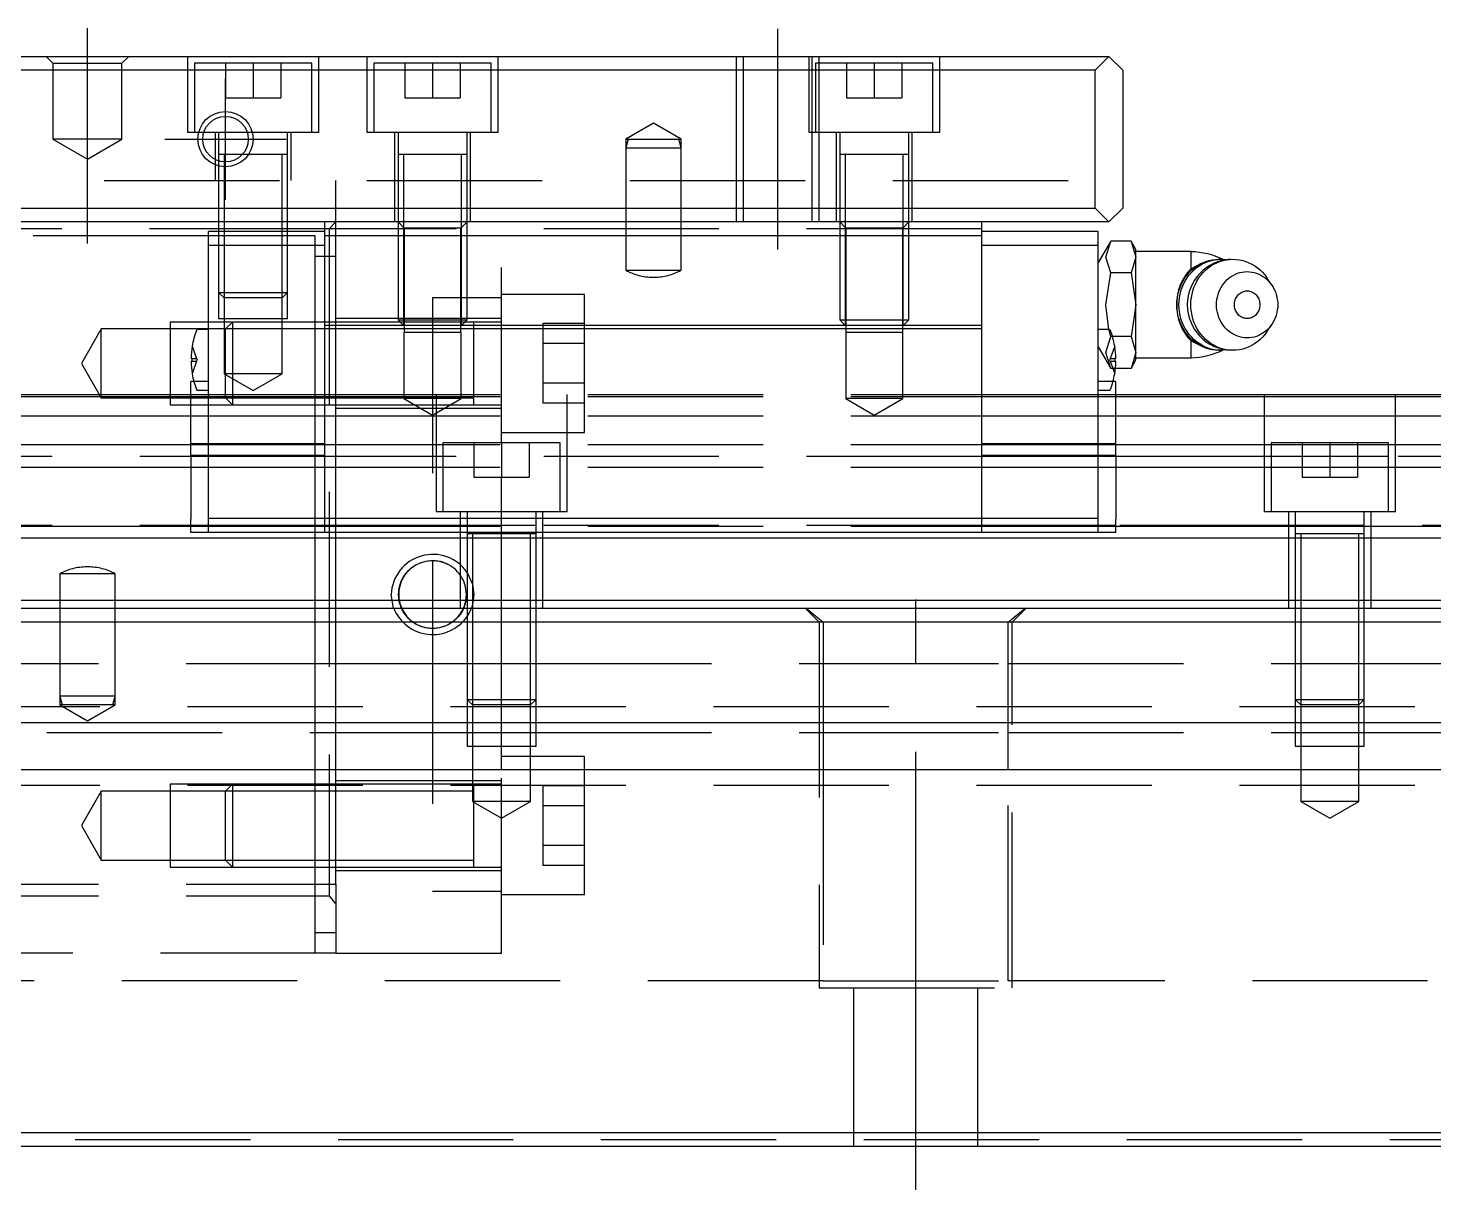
# Model space of a CAD drawing. Extents: x -7 to 750, y -389 to 120.
# Drawn here: x 225.7 to 327.5, y -355.4 to -271.2 of the extents above; entities that cross this region are included whole.
import ezdxf

# ---------------------------------------------------------------- set-up
doc = ezdxf.new("R2010")
doc.units = 0
doc.linetypes.add('CENTER', pattern=[50.8, 31.75, -6.35, 6.35, -6.35])
doc.linetypes.add('DASHED', pattern=[19.05, 12.7, -6.35])
doc.layers.get('0').update_dxf_attribs({"linetype": 'CONTINUOUS'})
doc.layers.add('CENTER', color=1, linetype='CENTER')

msp = doc.modelspace()

# ---------------------------------------------------------------- linework, layer by layer
at = {"color": 7, "linetype": 'CONTINUOUS'}
for p, q in [((156, -273.21), (304, -273.21)), ((304, -273.21), (303, -274.21)), ((305, -274.21), (304, -273.21)), ((303, -274.21), (157, -274.21)), ((303, -284.21), (303, -274.21)), ((305, -274.21), (305, -284.21)), ((257.5, -280.31), (252.5, -280.31)), ((257.5, -280.31), (252.5, -280.31)), ((257.5, -280.31), (252.5, -280.31)), ((157, -284.21), (303, -284.21)), ((303, -284.21), (304, -285.21)), ((304, -285.21), (305, -284.21)), ((304, -285.21), (156, -285.21)), ((247.2, -285.91), (238.77, -285.91)), ((238.77, -286.91), (238.77, -285.91)), ((247.2, -286.21), (247.2, -285.21)), ((294.8, -286.21), (294.8, -285.21)), ((303.23, -285.91), (294.8, -285.91)), ((303.23, -286.91), (303.23, -285.91)), ((238.77, -306.71), (238.77, -286.91)), ((247.2, -286.91), (238.77, -286.91)), ((247.2, -292.71), (247.2, -286.21)), ((294.8, -286.21), (247.2, -286.21)), ((294.8, -292.71), (294.8, -286.21)), ((303.23, -286.91), (294.8, -286.91)), ((303.23, -306.71), (303.23, -286.91)), ((304.13, -286.59), (303.78, -287.21)), ((303.78, -287.75), (304.13, -286.59)), ((305.6, -286.59), (304.13, -286.59)), ((305.6, -286.59), (305.6, -286.59)), ((305.96, -287.21), (305.6, -286.59)), ((305.6, -286.59), (305.96, -287.75)), ((303.78, -287.21), (303.23, -288.15)), ((304.13, -288.9), (303.78, -287.75)), ((305.96, -287.75), (305.6, -288.9)), ((305.96, -287.75), (305.96, -287.21)), ((309.96, -287.36), (305.96, -287.36)), ((305.96, -291.21), (305.96, -287.75)), ((309.96, -288.6), (309.96, -287.36)), ((310.72, -288.2), (309.96, -288.6)), ((310.58, -288.27), (310.8, -288.16)), ((310.74, -288.27), (310.96, -288.16)), ((310.8, -288.16), (311.03, -288.07)), ((310.96, -288.16), (311.18, -288.07)), ((311.03, -288.07), (311.26, -288)), ((311.18, -288.07), (311.41, -288)), ((311.26, -288), (311.49, -287.95)), ((311.41, -288), (311.64, -287.95)), ((311.49, -287.95), (311.73, -287.92)), ((311.6, -288.27), (311.81, -288.16)), ((311.64, -287.95), (311.88, -287.92)), ((311.73, -287.92), (311.97, -287.91)), ((311.81, -288.16), (312.04, -288.07)), ((311.88, -287.92), (312.12, -287.91)), ((312.12, -287.91), (311.97, -287.91)), ((312.04, -288.07), (312.27, -288)), ((312.12, -287.91), (312.53, -287.94)), ((312.27, -288), (312.5, -287.95)), ((312.5, -287.95), (312.74, -287.92)), ((312.74, -287.92), (312.98, -287.91)), ((312.98, -287.91), (313.22, -287.92)), ((313.22, -287.92), (313.45, -287.95)), ((313.45, -287.95), (313.69, -288)), ((313.69, -288), (313.92, -288.07)), ((313.92, -288.07), (314.14, -288.16)), ((314.14, -288.16), (314.36, -288.26)), ((303.78, -291.21), (304.13, -288.9)), ((305.6, -288.9), (304.13, -288.9)), ((305.6, -288.9), (305.96, -291.21)), ((309.5, -289.27), (309.65, -289.07)), ((309.65, -289.07), (309.81, -288.88)), ((309.66, -289.27), (309.8, -289.07)), ((309.8, -289.07), (309.97, -288.88)), ((309.81, -288.88), (309.99, -288.7)), ((309.97, -288.88), (310.14, -288.7)), ((309.99, -288.7), (310.18, -288.54)), ((310.14, -288.7), (310.33, -288.54)), ((310.18, -288.54), (310.38, -288.4)), ((310.33, -288.54), (310.53, -288.4)), ((310.38, -288.4), (310.58, -288.27)), ((310.51, -289.27), (310.66, -289.07)), ((310.53, -288.4), (310.74, -288.27)), ((310.66, -289.07), (310.83, -288.88)), ((310.83, -288.88), (311, -288.7)), ((311, -288.7), (311.19, -288.54)), ((311.19, -288.54), (311.39, -288.4)), ((311.39, -288.4), (311.6, -288.27)), ((312.71, -289.27), (312.85, -289.17)), ((312.85, -289.17), (313, -289.08)), ((313, -289.08), (313.16, -289)), ((313.16, -289), (313.32, -288.93)), ((313.32, -288.93), (313.49, -288.88)), ((313.49, -288.88), (313.66, -288.84)), ((313.66, -288.84), (313.83, -288.82)), ((313.83, -288.82), (314, -288.81)), ((314, -288.81), (314.18, -288.82)), ((314.18, -288.82), (314.35, -288.84)), ((314.35, -288.84), (314.52, -288.87)), ((314.36, -288.26), (314.56, -288.39)), ((314.52, -288.87), (314.69, -288.92)), ((314.56, -288.39), (314.76, -288.53)), ((314.69, -288.92), (314.85, -288.99)), ((314.76, -288.53), (314.95, -288.69)), ((314.85, -288.99), (315.01, -289.07)), ((314.95, -288.69), (315.12, -288.86)), ((315.01, -289.07), (315.16, -289.16)), ((315.12, -288.86), (315.29, -289.05)), ((315.16, -289.16), (315.31, -289.26)), ((315.29, -289.05), (315.44, -289.25)), ((309, -290.44), (309.07, -290.19)), ((309.07, -290.19), (309.15, -289.95)), ((309.15, -289.95), (309.25, -289.71)), ((309.16, -290.44), (309.22, -290.19)), ((309.22, -290.19), (309.31, -289.95)), ((309.25, -289.71), (309.37, -289.49)), ((309.31, -289.95), (309.41, -289.71)), ((309.37, -289.49), (309.5, -289.27)), ((309.41, -289.71), (309.52, -289.49)), ((309.52, -289.49), (309.66, -289.27)), ((310.02, -290.44), (310.08, -290.19)), ((310.08, -290.19), (310.16, -289.95)), ((310.16, -289.95), (310.26, -289.71)), ((310.26, -289.71), (310.38, -289.49)), ((310.38, -289.49), (310.51, -289.27)), ((311.97, -290.29), (312.04, -290.12)), ((312.04, -290.12), (312.12, -289.96)), ((312.12, -289.96), (312.22, -289.8)), ((312.22, -289.8), (312.33, -289.66)), ((312.33, -289.66), (312.44, -289.52)), ((312.44, -289.52), (312.57, -289.39)), ((312.57, -289.39), (312.71, -289.27)), ((313.7, -290.27), (313.78, -290.24)), ((313.78, -290.24), (313.85, -290.23)), ((313.85, -290.23), (313.93, -290.21)), ((313.93, -290.21), (314.01, -290.21)), ((314.01, -290.21), (314.1, -290.21)), ((314.1, -290.21), (314.18, -290.23)), ((314.18, -290.23), (314.25, -290.24)), ((314.25, -290.24), (314.33, -290.27)), ((315.31, -289.26), (315.44, -289.37)), ((315.8, -289.79), (315.44, -289.25)), ((315.44, -289.37), (315.57, -289.5)), ((315.57, -289.5), (315.69, -289.64)), ((315.69, -289.64), (315.8, -289.79)), ((315.8, -289.79), (315.9, -289.94)), ((315.9, -289.94), (315.98, -290.11)), ((315.98, -290.11), (316.06, -290.28)), ((304, -293.01), (303.78, -291.21)), ((305.96, -291.21), (305.6, -293.52)), ((305.96, -294.67), (305.96, -291.21)), ((308.92, -291.21), (308.93, -290.95)), ((308.93, -291.47), (308.92, -291.21)), ((308.93, -290.95), (308.96, -290.69)), ((308.96, -290.69), (309, -290.44)), ((309.07, -291.21), (309.08, -290.95)), ((309.08, -291.47), (309.07, -291.21)), ((309.08, -290.95), (309.11, -290.69)), ((309.11, -290.69), (309.16, -290.44)), ((309.93, -291.21), (309.94, -290.95)), ((309.94, -291.47), (309.93, -291.21)), ((309.94, -290.95), (309.97, -290.69)), ((309.97, -290.69), (310.02, -290.44)), ((311.8, -291.02), (311.82, -290.84)), ((311.8, -291.21), (311.8, -291.02)), ((311.8, -291.4), (311.8, -291.21)), ((311.82, -290.84), (311.86, -290.65)), ((311.86, -290.65), (311.91, -290.47)), ((311.91, -290.47), (311.97, -290.29)), ((313.09, -291.12), (313.1, -291.04)), ((313.09, -291.21), (313.09, -291.12)), ((313.09, -291.3), (313.09, -291.21)), ((313.1, -291.04), (313.12, -290.95)), ((313.12, -290.95), (313.15, -290.87)), ((313.15, -290.87), (313.18, -290.79)), ((313.18, -290.79), (313.21, -290.71)), ((313.21, -290.71), (313.26, -290.64)), ((313.26, -290.64), (313.31, -290.57)), ((313.31, -290.57), (313.36, -290.5)), ((313.36, -290.5), (313.42, -290.44)), ((313.42, -290.44), (313.48, -290.39)), ((313.48, -290.39), (313.55, -290.34)), ((313.55, -290.34), (313.62, -290.3)), ((313.62, -290.3), (313.7, -290.27)), ((314.33, -290.27), (314.41, -290.3)), ((314.41, -290.3), (314.48, -290.34)), ((314.48, -290.34), (314.54, -290.39)), ((314.54, -290.39), (314.61, -290.44)), ((314.61, -290.44), (314.67, -290.5)), ((314.67, -290.5), (314.72, -290.57)), ((314.72, -290.57), (314.77, -290.64)), ((314.77, -290.64), (314.81, -290.71)), ((314.81, -290.71), (314.85, -290.79)), ((314.85, -290.79), (314.88, -290.87)), ((314.88, -290.87), (314.91, -290.95)), ((314.91, -290.95), (314.92, -291.04)), ((314.92, -291.04), (314.94, -291.12)), ((314.94, -291.12), (314.94, -291.21)), ((314.94, -291.21), (314.94, -291.3)), ((316.06, -290.28), (316.12, -290.46)), ((316.12, -290.46), (316.17, -290.64)), ((316.17, -290.64), (316.2, -290.83)), ((316.2, -290.83), (316.23, -291.02)), ((316.23, -291.02), (316.23, -291.21)), ((316.23, -291.21), (316.23, -291.4)), ((308.96, -291.73), (308.93, -291.47)), ((309, -291.98), (308.96, -291.73)), ((309.07, -292.23), (309, -291.98)), ((309.15, -292.47), (309.07, -292.23)), ((309.11, -291.73), (309.08, -291.47)), ((309.16, -291.98), (309.11, -291.73)), ((309.22, -292.23), (309.16, -291.98)), ((309.31, -292.47), (309.22, -292.23)), ((309.97, -291.73), (309.94, -291.47)), ((310.02, -291.98), (309.97, -291.73)), ((310.08, -292.23), (310.02, -291.98)), ((310.16, -292.47), (310.08, -292.23)), ((311.82, -291.58), (311.8, -291.4)), ((311.86, -291.77), (311.82, -291.58)), ((311.91, -291.95), (311.86, -291.77)), ((311.97, -292.13), (311.91, -291.95)), ((312.04, -292.3), (311.97, -292.13)), ((313.1, -291.38), (313.09, -291.3)), ((313.12, -291.47), (313.1, -291.38)), ((313.15, -291.55), (313.12, -291.47)), ((313.18, -291.63), (313.15, -291.55)), ((313.21, -291.71), (313.18, -291.63)), ((313.26, -291.78), (313.21, -291.71)), ((313.31, -291.85), (313.26, -291.78)), ((313.36, -291.92), (313.31, -291.85)), ((313.42, -291.98), (313.36, -291.92)), ((313.48, -292.03), (313.42, -291.98)), ((313.55, -292.08), (313.48, -292.03)), ((313.62, -292.12), (313.55, -292.08)), ((313.7, -292.15), (313.62, -292.12)), ((313.78, -292.18), (313.7, -292.15)), ((313.85, -292.19), (313.78, -292.18)), ((313.93, -292.21), (313.85, -292.19)), ((314.01, -292.21), (313.93, -292.21)), ((314.1, -292.21), (314.01, -292.21)), ((314.18, -292.19), (314.1, -292.21)), ((314.25, -292.18), (314.18, -292.19)), ((314.33, -292.15), (314.25, -292.18)), ((314.41, -292.12), (314.33, -292.15)), ((314.48, -292.08), (314.41, -292.12)), ((314.54, -292.03), (314.48, -292.08)), ((314.61, -291.98), (314.54, -292.03)), ((314.67, -291.92), (314.61, -291.98)), ((314.72, -291.85), (314.67, -291.92)), ((314.77, -291.78), (314.72, -291.85)), ((314.81, -291.71), (314.77, -291.78)), ((314.85, -291.63), (314.81, -291.71)), ((314.88, -291.55), (314.85, -291.63)), ((314.91, -291.47), (314.88, -291.55)), ((314.92, -291.38), (314.91, -291.47)), ((314.94, -291.3), (314.92, -291.38)), ((316.06, -292.14), (315.98, -292.31)), ((316.12, -291.96), (316.06, -292.14)), ((316.17, -291.78), (316.12, -291.96)), ((316.2, -291.59), (316.17, -291.78)), ((316.23, -291.4), (316.2, -291.59)), ((238.77, -293.01), (237.99, -293.01)), ((247.2, -292.96), (247.2, -292.71)), ((294.8, -292.71), (247.2, -292.71)), ((247.2, -306.71), (247.2, -292.96)), ((294.8, -292.96), (247.2, -292.96)), ((294.8, -292.96), (294.8, -292.71)), ((294.8, -306.71), (294.8, -292.96)), ((304.01, -293.01), (303.23, -293.01)), ((309.25, -292.71), (309.15, -292.47)), ((309.37, -292.93), (309.25, -292.71)), ((309.41, -292.71), (309.31, -292.47)), ((309.5, -293.15), (309.37, -292.93)), ((309.52, -292.93), (309.41, -292.71)), ((309.65, -293.35), (309.5, -293.15)), ((309.66, -293.15), (309.52, -292.93)), ((309.8, -293.35), (309.66, -293.15)), ((310.26, -292.71), (310.16, -292.47)), ((310.38, -292.93), (310.26, -292.71)), ((310.51, -293.15), (310.38, -292.93)), ((310.66, -293.35), (310.51, -293.15)), ((312.12, -292.46), (312.04, -292.3)), ((312.22, -292.62), (312.12, -292.46)), ((312.33, -292.76), (312.22, -292.62)), ((312.44, -292.9), (312.33, -292.76)), ((312.57, -293.03), (312.44, -292.9)), ((312.71, -293.15), (312.57, -293.03)), ((312.85, -293.25), (312.71, -293.15)), ((313, -293.34), (312.85, -293.25)), ((315.16, -293.26), (315.01, -293.35)), ((315.31, -293.16), (315.16, -293.26)), ((315.44, -293.17), (315.29, -293.37)), ((315.44, -293.05), (315.31, -293.16)), ((315.44, -293.17), (315.8, -292.63)), ((315.57, -292.92), (315.44, -293.05)), ((315.69, -292.78), (315.57, -292.92)), ((315.8, -292.63), (315.69, -292.78)), ((315.9, -292.48), (315.8, -292.63)), ((315.98, -292.31), (315.9, -292.48)), ((305.6, -293.52), (304.26, -293.52)), ((305.6, -293.52), (305.96, -294.67)), ((309.81, -293.54), (309.65, -293.35)), ((309.97, -293.54), (309.8, -293.35)), ((309.99, -293.72), (309.81, -293.54)), ((309.96, -293.82), (310.72, -294.22)), ((309.96, -295.06), (309.96, -293.82)), ((310.14, -293.72), (309.97, -293.54)), ((310.18, -293.88), (309.99, -293.72)), ((310.33, -293.88), (310.14, -293.72)), ((310.38, -294.02), (310.18, -293.88)), ((310.53, -294.02), (310.33, -293.88)), ((310.58, -294.15), (310.38, -294.02)), ((310.74, -294.15), (310.53, -294.02)), ((310.8, -294.26), (310.58, -294.15)), ((310.83, -293.54), (310.66, -293.35)), ((310.96, -294.26), (310.74, -294.15)), ((311.03, -294.35), (310.8, -294.26)), ((311, -293.72), (310.83, -293.54)), ((311.18, -294.35), (310.96, -294.26)), ((311.19, -293.88), (311, -293.72)), ((311.39, -294.02), (311.19, -293.88)), ((311.6, -294.15), (311.39, -294.02)), ((311.81, -294.26), (311.6, -294.15)), ((312.04, -294.35), (311.81, -294.26)), ((313.16, -293.42), (313, -293.34)), ((313.32, -293.49), (313.16, -293.42)), ((313.49, -293.54), (313.32, -293.49)), ((313.66, -293.58), (313.49, -293.54)), ((313.83, -293.6), (313.66, -293.58)), ((314, -293.61), (313.83, -293.6)), ((314.14, -294.26), (313.92, -294.35)), ((314.18, -293.6), (314, -293.61)), ((314.36, -294.16), (314.14, -294.26)), ((314.35, -293.58), (314.18, -293.6)), ((314.52, -293.55), (314.35, -293.58)), ((314.56, -294.03), (314.36, -294.16)), ((314.69, -293.5), (314.52, -293.55)), ((314.76, -293.89), (314.56, -294.03)), ((314.85, -293.43), (314.69, -293.5)), ((314.95, -293.73), (314.76, -293.89)), ((315.01, -293.35), (314.85, -293.43)), ((315.12, -293.56), (314.95, -293.73)), ((315.29, -293.37), (315.12, -293.56)), ((237.58, -295.11), (237.5, -295.11)), ((237.5, -295.31), (237.58, -295.31)), ((237.58, -295.31), (237.58, -295.11)), ((304.42, -295.11), (304.42, -295.31)), ((304.5, -295.11), (304.42, -295.11)), ((304.42, -295.31), (304.5, -295.31)), ((305.96, -294.67), (305.6, -295.83)), ((305.6, -295.83), (305.96, -295.21)), ((305.96, -295.21), (305.96, -294.67)), ((305.96, -295.06), (309.96, -295.06)), ((311.26, -294.42), (311.03, -294.35)), ((311.41, -294.42), (311.18, -294.35)), ((311.49, -294.47), (311.26, -294.42)), ((311.64, -294.47), (311.41, -294.42)), ((311.73, -294.5), (311.49, -294.47)), ((311.88, -294.5), (311.64, -294.47)), ((311.97, -294.51), (311.73, -294.5)), ((312.12, -294.51), (311.88, -294.5)), ((311.97, -294.51), (312.12, -294.51)), ((312.27, -294.42), (312.04, -294.35)), ((312.53, -294.48), (312.12, -294.51)), ((312.5, -294.47), (312.27, -294.42)), ((312.74, -294.5), (312.5, -294.47)), ((312.98, -294.51), (312.74, -294.5)), ((313.22, -294.5), (312.98, -294.51)), ((313.45, -294.47), (313.22, -294.5)), ((313.69, -294.42), (313.45, -294.47)), ((313.92, -294.35), (313.69, -294.42)), ((305.6, -295.83), (304.47, -295.83)), ((305.6, -295.83), (305.6, -295.83)), ((237.71, -296.78), (237.5, -296.78)), ((237.5, -299.38), (237.5, -296.78)), ((304.5, -296.78), (304.29, -296.78)), ((304.5, -299.38), (304.5, -296.78)), ((222.5, -297.71), (237.5, -297.71)), ((222.5, -297.87), (237.5, -297.87)), ((237.99, -297.41), (238.77, -297.41)), ((303.23, -297.41), (304.01, -297.41)), ((304.5, -297.71), (460, -297.71)), ((304.5, -297.87), (460, -297.87)), ((222.5, -299.27), (237.5, -299.27)), ((237.5, -301.29), (237.5, -299.38)), ((304.5, -299.27), (460, -299.27)), ((304.5, -301.29), (304.5, -299.38)), ((222.5, -301.35), (237.5, -301.35)), ((238.77, -301.29), (237.5, -301.29)), ((237.5, -302.14), (237.5, -301.29)), ((304.5, -301.29), (303.23, -301.29)), ((304.5, -302.14), (304.5, -301.29)), ((304.5, -301.35), (460, -301.35)), ((237.5, -302.14), (237.5, -306.75)), ((238.77, -302.14), (237.5, -302.14)), ((304.5, -302.14), (303.23, -302.14)), ((304.5, -302.14), (304.5, -306.75)), ((222.5, -302.97), (237.5, -302.97)), ((304.5, -302.97), (460, -302.97)), ((222.5, -307.26), (237.5, -307.26)), ((237.5, -307.71), (237.5, -306.75)), ((247.2, -306.71), (238.77, -306.71)), ((238.77, -307.71), (238.77, -306.71)), ((247.2, -307.71), (247.2, -306.71)), ((294.8, -306.71), (247.2, -306.71)), ((303.23, -306.71), (294.8, -306.71)), ((294.8, -307.71), (294.8, -306.71)), ((303.23, -307.71), (303.23, -306.71)), ((304.5, -307.71), (304.5, -306.75)), ((304.5, -307.26), (460, -307.26)), ((0, -308.11), (460, -308.11)), ((238.77, -307.71), (237.5, -307.71)), ((247.2, -307.71), (238.77, -307.71)), ((294.8, -307.71), (247.2, -307.71)), ((262.5, -307.81), (257.5, -307.81)), ((303.23, -307.71), (294.8, -307.71)), ((304.5, -307.71), (303.23, -307.71)), ((0, -312.61), (460, -312.61)), ((1, -313.21), (459, -313.21)), ((458, -314.21), (2, -314.21)), ((458, -321.51), (2, -321.51)), ((458, -324.91), (2, -324.91)), ((2, -351.21), (458, -351.21)), ((459, -352.21), (1, -352.21))]:
    msp.add_line(p, q, dxfattribs=at)
at = {"color": 3, "linetype": 'DASHED'}
for p, q in [((227, -273.21), (227.5, -273.71)), ((227.5, -273.71), (227.5, -279.21)), ((227.5, -273.71), (232.5, -273.71)), ((232.5, -273.71), (233, -273.21)), ((232.5, -279.21), (232.5, -273.71)), ((237.25, -273.21), (237.25, -278.71)), ((237.75, -273.71), (237.75, -278.71)), ((246.25, -273.71), (237.75, -273.71)), ((240, -273.71), (240, -276.21)), ((242, -273.71), (242, -276.21)), ((244, -273.71), (244, -276.21)), ((246.25, -278.71), (246.25, -273.71)), ((246.75, -278.71), (246.75, -273.21)), ((250.25, -273.21), (250.25, -278.71)), ((250.75, -273.71), (250.75, -278.71)), ((259.25, -273.71), (250.75, -273.71)), ((253, -273.71), (253, -276.21)), ((255, -273.71), (255, -276.21)), ((257, -273.71), (257, -276.21)), ((259.25, -278.71), (259.25, -273.71)), ((259.75, -278.71), (259.75, -273.21)), ((277, -273.21), (277, -285.21)), ((277.5, -273.21), (277.5, -285.21)), ((282.25, -273.21), (282.25, -278.71)), ((282.5, -285.21), (282.5, -273.21)), ((282.75, -273.71), (282.75, -278.71)), ((291.25, -273.71), (282.75, -273.71)), ((283, -273.71), (283, -273.21)), ((283, -278.71), (283, -273.71)), ((285, -273.71), (285, -276.21)), ((287, -273.71), (287, -276.21)), ((289, -273.71), (289, -276.21)), ((291.25, -278.71), (291.25, -273.71)), ((291.75, -278.71), (291.75, -273.21)), ((240, -276.21), (242, -276.21)), ((242, -276.21), (244, -276.21)), ((253, -276.21), (255, -276.21)), ((255, -276.21), (257, -276.21)), ((285, -276.21), (287, -276.21)), ((287, -276.21), (289, -276.21)), ((237.25, -278.71), (246.75, -278.71)), ((239.25, -278.71), (239.25, -282.21)), ((239.5, -278.71), (239.5, -280.31)), ((244.5, -280.31), (244.5, -278.71)), ((244.75, -282.21), (244.75, -278.71)), ((250.25, -278.71), (259.75, -278.71)), ((252.25, -278.71), (252.25, -285.21)), ((252.5, -278.71), (252.5, -280.31)), ((257.5, -280.31), (257.5, -278.71)), ((257.75, -285.21), (257.75, -278.71)), ((271, -278.06), (269, -279.21)), ((273, -279.21), (271, -278.06)), ((282.25, -278.71), (291.75, -278.71)), ((283, -285.21), (283, -278.71)), ((284.25, -278.71), (284.25, -285.21)), ((284.5, -278.71), (284.5, -280.31)), ((289.5, -280.31), (289.5, -278.71)), ((289.75, -285.21), (289.75, -278.71)), ((227.5, -279.21), (230, -280.65)), ((232.5, -279.21), (227.5, -279.21)), ((230, -280.65), (232.5, -279.21)), ((269, -279.21), (269, -279.84)), ((269.17, -279.21), (269, -279.84)), ((269, -279.21), (273, -279.21)), ((269, -279.84), (269, -285.21)), ((269, -279.84), (273, -279.84)), ((273, -279.84), (272.83, -279.21)), ((273, -279.84), (273, -279.21)), ((273, -285.21), (273, -279.84)), ((239.5, -280.31), (239.5, -280.78)), ((239.5, -280.31), (239.5, -280.31)), ((239.5, -280.31), (239.5, -280.32)), ((241.23, -280.31), (239.5, -280.31)), ((239.5, -280.78), (239.5, -281.15)), ((239.9, -280.31), (239.9, -280.86)), ((239.9, -280.86), (239.9, -281.21)), ((241.67, -280.31), (241.23, -280.31)), ((244.5, -280.31), (241.67, -280.31)), ((244.1, -282.21), (244.1, -280.31)), ((244.5, -280.31), (244.5, -280.31)), ((244.5, -282.21), (244.5, -280.31)), ((244.5, -280.32), (244.5, -280.31)), ((252.5, -280.31), (252.5, -285.21)), ((252.5, -280.31), (252.5, -280.31)), ((252.5, -280.31), (252.5, -280.32)), ((252.9, -280.31), (252.9, -285.21)), ((257.1, -285.21), (257.1, -280.31)), ((257.5, -280.31), (257.5, -280.31)), ((257.5, -285.21), (257.5, -280.31)), ((257.5, -280.32), (257.5, -280.31)), ((284.5, -280.31), (284.5, -280.32)), ((284.5, -280.31), (284.5, -285.21)), ((284.5, -280.31), (284.5, -280.31)), ((289.5, -280.31), (284.5, -280.31)), ((289.5, -280.31), (284.5, -280.31)), ((289.5, -280.31), (284.5, -280.31)), ((284.9, -280.31), (284.9, -285.21)), ((289.1, -285.21), (289.1, -280.31)), ((289.5, -280.32), (289.5, -280.31)), ((289.5, -280.31), (289.5, -280.31)), ((289.5, -285.21), (289.5, -280.31)), ((239.5, -281.15), (239.5, -282.21)), ((239.9, -281.21), (239.9, -282.21)), ((155, -282.21), (305, -282.21)), ((239.5, -282.21), (239.5, -285.21)), ((239.5, -282.21), (239.5, -285.21)), ((239.9, -282.21), (239.9, -285.21)), ((244.1, -285.21), (244.1, -282.21)), ((244.5, -285.21), (244.5, -282.21)), ((244.5, -285.21), (244.5, -282.21)), ((248, -285.21), (248, -282.21)), ((247.2, -285.71), (212.8, -285.71)), ((239.5, -285.21), (239.5, -285.91)), ((239.5, -285.21), (239.5, -285.91)), ((239.5, -285.91), (239.5, -290.31)), ((239.5, -285.91), (239.5, -290.31)), ((239.9, -285.21), (239.9, -285.91)), ((239.9, -285.91), (239.9, -290.71)), ((244.1, -285.91), (244.1, -285.21)), ((244.1, -290.71), (244.1, -285.91)), ((244.5, -285.91), (244.5, -285.21)), ((244.5, -285.91), (244.5, -285.21)), ((244.5, -290.31), (244.5, -285.91)), ((244.5, -290.31), (244.5, -285.91)), ((294.8, -285.71), (247.2, -285.71)), ((248, -285.21), (247.5, -285.71)), ((247.5, -285.71), (247.5, -334.06)), ((248, -297.71), (248, -285.21)), ((252.5, -285.21), (252.94, -285.65)), ((252.5, -285.21), (252.5, -292.31)), ((257.5, -285.21), (252.5, -285.21)), ((252.9, -285.21), (252.9, -292.71)), ((252.94, -285.65), (252.94, -293.21)), ((257.06, -285.65), (252.94, -285.65)), ((257.06, -285.65), (257.5, -285.21)), ((257.06, -293.21), (257.06, -285.65)), ((257.1, -292.71), (257.1, -285.21)), ((257.5, -292.31), (257.5, -285.21)), ((269, -285.21), (269, -288.71)), ((273, -288.71), (273, -285.21)), ((284.5, -285.21), (284.94, -285.65)), ((284.5, -285.21), (284.5, -292.31)), ((289.5, -285.21), (284.5, -285.21)), ((284.9, -285.21), (284.9, -292.71)), ((284.94, -285.65), (284.94, -293.21)), ((289.06, -285.65), (284.94, -285.65)), ((289.06, -285.65), (289.5, -285.21)), ((289.06, -293.21), (289.06, -285.65)), ((289.1, -292.71), (289.1, -285.21)), ((289.5, -292.31), (289.5, -285.21)), ((238.77, -286.21), (221.23, -286.21)), ((239.5, -286.21), (238.77, -286.21)), ((239.9, -286.21), (239.5, -286.21)), ((244.1, -286.21), (239.9, -286.21)), ((244.5, -286.21), (244.1, -286.21)), ((246.5, -286.21), (244.5, -286.21)), ((246.5, -292.46), (246.5, -286.21)), ((260, -301.21), (260, -286.21)), ((247.2, -287.71), (246.5, -287.71)), ((248, -287.71), (247.2, -287.71)), ((269, -288.71), (273, -288.71)), ((270.94, -289.21), (271.06, -289.21)), ((239.5, -290.31), (239.9, -290.71)), ((239.5, -290.31), (239.5, -292.21)), ((239.5, -290.31), (244.5, -290.31)), ((239.9, -290.71), (239.9, -292.21)), ((244.1, -290.71), (239.9, -290.71)), ((244.1, -290.71), (244.5, -290.31)), ((244.1, -292.21), (244.1, -290.71)), ((244.5, -292.21), (244.5, -290.31)), ((260, -290.71), (255, -290.71)), ((255, -290.71), (255, -309.75)), ((266, -290.46), (260, -290.46)), ((266, -300.46), (266, -290.46)), ((239.5, -292.21), (244.5, -292.21)), ((239.9, -292.21), (239.9, -296.21)), ((244.1, -296.21), (244.1, -292.21)), ((260, -292.21), (248, -292.21)), ((231, -292.96), (229.56, -295.46)), ((236, -292.96), (231, -292.96)), ((231, -297.96), (231, -292.96)), ((240.5, -292.46), (236, -292.46)), ((236, -292.46), (236, -298.46)), ((240, -292.96), (236, -292.96)), ((240.5, -292.46), (240, -292.96)), ((247.2, -292.96), (240, -292.96)), ((240, -297.96), (240, -292.96)), ((247.2, -292.46), (240.5, -292.46)), ((247.2, -292.46), (240.5, -292.46)), ((240.5, -292.46), (240.5, -298.46)), ((246.5, -292.96), (246.5, -292.46)), ((246.5, -297.71), (246.5, -292.96)), ((248, -292.46), (247.2, -292.46)), ((248, -292.46), (247.2, -292.46)), ((252.65, -292.46), (248, -292.46)), ((252.5, -292.31), (252.9, -292.71)), ((252.5, -292.31), (257.5, -292.31)), ((252.9, -292.46), (252.65, -292.46)), ((257.1, -292.46), (252.9, -292.46)), ((252.93, -293.21), (252.93, -298.01)), ((257.07, -293.21), (252.93, -293.21)), ((257.07, -298.01), (257.07, -293.21)), ((257.1, -292.71), (257.5, -292.31)), ((257.35, -292.46), (257.1, -292.46)), ((258, -292.46), (257.35, -292.46)), ((258, -292.46), (258, -292.46)), ((260, -292.46), (258, -292.46)), ((258.01, -292.46), (258, -292.46)), ((258, -295.3), (258, -292.46)), ((266, -292.57), (263, -292.57)), ((263, -292.57), (263, -294.02)), ((284.5, -292.31), (284.9, -292.71)), ((284.5, -292.31), (289.5, -292.31)), ((284.93, -293.21), (284.93, -298.01)), ((289.07, -293.21), (284.93, -293.21)), ((289.07, -298.01), (289.07, -293.21)), ((289.1, -292.71), (289.5, -292.31)), ((304.13, -293.52), (304, -293.01)), ((237.58, -294.21), (237.9, -295.11)), ((263, -294.02), (263, -296.9)), ((266, -294.02), (263, -294.02)), ((303.23, -294.27), (303.78, -295.21)), ((303.78, -294.67), (304.13, -293.52)), ((304.42, -294.21), (304.1, -295.11)), ((304.26, -293.52), (304.13, -293.52)), ((237.58, -295.11), (237.9, -295.11)), ((237.9, -295.31), (237.58, -296.21)), ((237.58, -295.31), (237.9, -295.31)), ((237.9, -295.11), (237.94, -295.21)), ((237.9, -295.31), (237.94, -295.21)), ((258, -298.46), (258, -295.3)), ((304.13, -295.83), (303.78, -294.67)), ((303.78, -295.21), (304.13, -295.83)), ((304.1, -295.11), (304.06, -295.21)), ((304.1, -295.31), (304.06, -295.21)), ((304.1, -295.11), (304.42, -295.11)), ((304.1, -295.31), (304.42, -296.21)), ((304.1, -295.31), (304.42, -295.31)), ((229.56, -295.46), (231, -297.96)), ((239.9, -296.21), (242, -297.42)), ((244.1, -296.21), (239.9, -296.21)), ((242, -297.42), (244.1, -296.21)), ((304.47, -295.83), (304.13, -295.83)), ((238.77, -296.78), (237.71, -296.78)), ((263, -296.9), (263, -298.35)), ((266, -296.9), (263, -296.9)), ((304.29, -296.78), (303.23, -296.78)), ((231, -297.96), (236, -297.96)), ((236, -297.96), (240, -297.96)), ((237.5, -297.71), (238.77, -297.71)), ((237.5, -297.87), (238.77, -297.87)), ((238.77, -297.71), (247.2, -297.71)), ((238.77, -297.87), (247.2, -297.87)), ((240, -297.96), (240.5, -298.46)), ((240, -297.96), (247.2, -297.96)), ((246.5, -297.96), (246.5, -297.71)), ((246.5, -298.46), (246.5, -297.96)), ((247.2, -297.71), (294.8, -297.71)), ((247.2, -297.87), (294.8, -297.87)), ((247.2, -297.96), (248, -297.96)), ((248, -307.71), (248, -297.71)), ((248, -297.96), (258, -297.96)), ((252.93, -298.01), (255, -299.2)), ((257.07, -298.01), (252.93, -298.01)), ((255, -299.2), (257.07, -298.01)), ((255.25, -297.71), (255.25, -306.21)), ((266, -298.35), (263, -298.35)), ((264.75, -306.21), (264.75, -297.71)), ((284.93, -298.01), (287, -299.2)), ((289.07, -298.01), (284.93, -298.01)), ((287, -299.2), (289.07, -298.01)), ((294.8, -297.71), (303.23, -297.71)), ((294.8, -297.87), (303.23, -297.87)), ((303.23, -297.71), (304.5, -297.71)), ((303.23, -297.87), (304.5, -297.87)), ((315.25, -297.71), (315.25, -306.21)), ((324.75, -306.21), (324.75, -297.71)), ((236, -298.46), (240.5, -298.46)), ((237.5, -299.27), (238.77, -299.27)), ((238.77, -299.27), (247.2, -299.27)), ((240.5, -298.46), (247.2, -298.46)), ((240.5, -298.46), (247.2, -298.46)), ((246.5, -307.71), (246.5, -298.46)), ((247.2, -298.46), (248, -298.46)), ((247.2, -298.46), (248, -298.46)), ((247.2, -299.27), (294.8, -299.27)), ((248, -298.46), (258.01, -298.46)), ((248, -298.71), (260, -298.71)), ((258, -298.46), (260, -298.46)), ((294.8, -299.27), (303.23, -299.27)), ((303.23, -299.27), (304.5, -299.27)), ((237.5, -301.35), (238.77, -301.35)), ((247.2, -301.29), (238.77, -301.29)), ((238.77, -301.35), (247.2, -301.35)), ((247.2, -301.35), (294.8, -301.35)), ((255.75, -301.21), (255.75, -306.21)), ((264.25, -301.21), (255.75, -301.21)), ((258, -301.21), (258, -303.71)), ((260, -300.46), (266, -300.46)), ((260, -301.21), (260, -303.71)), ((262, -301.21), (262, -303.71)), ((264.25, -306.21), (264.25, -301.21)), ((303.23, -301.29), (294.8, -301.29)), ((294.8, -301.35), (303.23, -301.35)), ((303.23, -301.35), (304.5, -301.35)), ((315.75, -301.21), (315.75, -306.21)), ((324.25, -301.21), (315.75, -301.21)), ((318, -301.21), (318, -303.71)), ((320, -301.21), (320, -303.71)), ((322, -301.21), (322, -303.71)), ((324.25, -306.21), (324.25, -301.21)), ((246.5, -302.21), (208, -302.21)), ((247.2, -302.14), (238.77, -302.14)), ((247.2, -302.21), (246.5, -302.21)), ((248, -302.21), (247.2, -302.21)), ((255, -302.21), (248, -302.21)), ((294.8, -302.21), (255, -302.21)), ((303.23, -302.14), (294.8, -302.14)), ((303.23, -302.21), (294.8, -302.21)), ((304.5, -302.21), (303.23, -302.21)), ((315.75, -302.21), (304.5, -302.21)), ((324.25, -302.21), (315.75, -302.21)), ((375.75, -302.21), (324.25, -302.21)), ((237.5, -302.97), (238.77, -302.97)), ((238.77, -302.97), (247.2, -302.97)), ((247.2, -302.97), (294.8, -302.97)), ((294.8, -302.97), (303.23, -302.97)), ((303.23, -302.97), (304.5, -302.97)), ((258, -303.71), (260, -303.71)), ((260, -306.21), (260, -303.71)), ((260, -303.71), (262, -303.71)), ((318, -303.71), (320, -303.71)), ((320, -303.71), (322, -303.71)), ((264.75, -306.21), (255.25, -306.21)), ((257, -306.21), (257, -313.21)), ((257.5, -306.21), (257.5, -307.71)), ((260, -307.71), (260, -306.21)), ((262.5, -307.71), (262.5, -306.21)), ((263, -313.21), (263, -306.21)), ((324.75, -306.21), (315.25, -306.21)), ((317, -306.21), (317, -313.21)), ((317.5, -306.21), (317.5, -307.81)), ((322.5, -307.81), (322.5, -306.21)), ((323, -313.21), (323, -306.21)), ((246.5, -307.21), (180, -307.21)), ((237.5, -307.26), (238.77, -307.26)), ((238.77, -307.26), (247.2, -307.26)), ((247.2, -307.21), (246.5, -307.21)), ((248, -307.21), (247.2, -307.21)), ((247.2, -307.26), (294.8, -307.26)), ((257.5, -307.21), (248, -307.21)), ((260, -307.21), (257.5, -307.21)), ((262.5, -307.21), (260, -307.21)), ((294.8, -307.21), (262.5, -307.21)), ((303.23, -307.21), (294.8, -307.21)), ((294.8, -307.26), (303.23, -307.26)), ((304.5, -307.21), (303.23, -307.21)), ((303.23, -307.26), (304.5, -307.26)), ((317.5, -307.21), (304.5, -307.21)), ((322.5, -307.21), (317.5, -307.21)), ((377.5, -307.21), (322.5, -307.21)), ((246.5, -313.21), (246.5, -307.71)), ((248, -313.21), (248, -307.71)), ((257.5, -307.71), (257.5, -307.81)), ((257.5, -307.8), (257.5, -307.81)), ((257.5, -307.81), (257.5, -307.81)), ((257.5, -307.81), (257.5, -313.21)), ((257.9, -307.81), (257.9, -313.21)), ((260, -307.81), (260, -307.71)), ((260, -313.21), (260, -307.81)), ((262.1, -313.21), (262.1, -307.81)), ((262.5, -307.81), (262.5, -307.71)), ((262.5, -307.81), (262.5, -307.8)), ((262.5, -307.81), (262.5, -307.81)), ((262.5, -313.21), (262.5, -307.81)), ((317.5, -307.8), (317.5, -307.81)), ((317.5, -307.81), (317.5, -307.81)), ((317.5, -307.81), (317.5, -313.21)), ((322.5, -307.81), (317.5, -307.81)), ((317.9, -307.81), (317.9, -313.21)), ((322.1, -313.21), (322.1, -307.81)), ((322.5, -307.81), (322.5, -307.8)), ((322.5, -307.81), (322.5, -307.81)), ((322.5, -313.21), (322.5, -307.81)), ((230.06, -310.21), (229.94, -310.21)), ((255, -309.76), (255, -313.21)), ((257.5, -310.61), (257.9, -311.47)), ((228, -310.71), (228, -313.21)), ((232, -310.71), (228, -310.71)), ((232, -313.21), (232, -310.71)), ((257.9, -311.47), (258, -312.21)), ((252.18, -313.21), (252, -312.21)), ((258, -312.21), (257.9, -312.95)), ((228, -313.21), (228, -319.58)), ((232, -319.58), (232, -313.21)), ((246.5, -321.51), (246.5, -313.21)), ((248, -321.51), (248, -313.21)), ((255, -313.21), (255, -314.66)), ((257.5, -313.21), (257.5, -319.81)), ((257.5, -313.21), (257.5, -319.81)), ((257.82, -313.21), (257.5, -313.81)), ((257.9, -312.95), (257.82, -313.21)), ((257.9, -313.21), (257.9, -320.21)), ((260, -320.21), (260, -313.21)), ((262.1, -320.21), (262.1, -313.21)), ((262.5, -319.81), (262.5, -313.21)), ((262.5, -319.81), (262.5, -313.21)), ((282, -313.21), (283, -314.21)), ((282.06, -313.21), (283.29, -314.21)), ((296.71, -314.21), (297.94, -313.21)), ((297, -314.21), (298, -313.21)), ((317.5, -313.21), (317.5, -319.81)), ((317.5, -313.21), (317.5, -319.81)), ((317.9, -313.21), (317.9, -320.21)), ((322.1, -320.21), (322.1, -313.21)), ((322.5, -319.81), (322.5, -313.21)), ((322.5, -319.81), (322.5, -313.21)), ((255, -314.67), (255, -333.71)), ((283, -314.21), (283, -340.71)), ((283.29, -314.21), (283.29, -321.51)), ((296.71, -321.51), (296.71, -314.21)), ((297, -340.71), (297, -314.21)), ((180, -317.21), (246.5, -317.21)), ((246.5, -317.21), (248, -317.21)), ((248, -317.21), (257.5, -317.21)), ((257.5, -317.21), (257.9, -317.21)), ((257.9, -317.21), (260, -317.21)), ((260, -317.21), (262.1, -317.21)), ((262.1, -317.21), (262.5, -317.21)), ((262.5, -317.21), (283.29, -317.21)), ((283.29, -317.21), (296.71, -317.21)), ((296.71, -317.21), (317.5, -317.21)), ((317.5, -317.21), (317.9, -317.21)), ((317.9, -317.21), (322.1, -317.21)), ((322.1, -317.21), (322.5, -317.21)), ((322.5, -317.21), (377.5, -317.21)), ((228, -319.58), (228, -320.21)), ((228, -319.58), (228.17, -320.21)), ((232, -319.58), (228, -319.58)), ((231.83, -320.21), (232, -319.58)), ((232, -320.21), (232, -319.58)), ((459.5, -320.36), (0.5, -320.36)), ((228, -320.21), (230, -321.36)), ((232, -320.21), (228, -320.21)), ((230, -321.36), (232, -320.21)), ((257.5, -319.81), (257.9, -320.21)), ((257.5, -319.81), (257.5, -321.51)), ((257.5, -319.81), (262.5, -319.81)), ((257.9, -320.21), (257.9, -323.21)), ((262.1, -320.21), (257.9, -320.21)), ((260, -321.51), (260, -320.21)), ((262.1, -320.21), (262.5, -319.81)), ((262.1, -323.21), (262.1, -320.21)), ((262.5, -321.51), (262.5, -319.81)), ((317.5, -319.81), (317.9, -320.21)), ((317.5, -319.81), (317.5, -321.51)), ((317.5, -319.81), (322.5, -319.81)), ((317.9, -320.21), (317.9, -323.21)), ((322.1, -320.21), (317.9, -320.21)), ((322.1, -320.21), (322.5, -319.81)), ((322.1, -323.21), (322.1, -320.21)), ((322.5, -321.51), (322.5, -319.81)), ((246.5, -324.91), (246.5, -321.51)), ((248, -324.91), (248, -321.51)), ((257.5, -321.51), (257.5, -323.21)), ((260, -323.21), (260, -321.51)), ((262.5, -323.21), (262.5, -321.51)), ((283.29, -321.51), (283.29, -324.91)), ((296.71, -324.91), (296.71, -321.51)), ((317.5, -321.51), (317.5, -323.21)), ((322.5, -323.21), (322.5, -321.51)), ((208, -322.21), (246.5, -322.21)), ((246.5, -322.21), (248, -322.21)), ((248, -322.21), (255, -322.21)), ((255, -322.21), (257.5, -322.21)), ((257.5, -322.21), (260, -322.21)), ((260, -322.21), (262.5, -322.21)), ((262.5, -322.21), (283.29, -322.21)), ((283.29, -322.21), (296.71, -322.21)), ((296.71, -322.21), (317.5, -322.21)), ((317.5, -322.21), (322.5, -322.21)), ((322.5, -322.21), (377.5, -322.21)), ((257.5, -323.21), (262.5, -323.21)), ((257.9, -323.21), (257.9, -327.21)), ((260, -324.91), (260, -323.21)), ((262.1, -327.21), (262.1, -323.21)), ((317.5, -323.21), (322.5, -323.21)), ((317.9, -323.21), (317.9, -327.21)), ((322.1, -327.21), (322.1, -323.21)), ((266, -323.96), (260, -323.96)), ((266, -324.91), (266, -323.96)), ((246.5, -325.96), (246.5, -324.91)), ((248, -333.21), (248, -324.91)), ((260, -325.71), (248, -325.71)), ((260, -338.21), (260, -324.91)), ((266, -333.96), (266, -324.91)), ((283.29, -324.91), (283.29, -340.21)), ((296.71, -340.21), (296.71, -324.91)), ((459.5, -326.06), (0.5, -326.06)), ((231, -326.46), (229.56, -328.96)), ((236, -326.46), (231, -326.46)), ((231, -331.46), (231, -326.46)), ((240.5, -325.96), (236, -325.96)), ((236, -325.96), (236, -331.96)), ((240, -326.46), (236, -326.46)), ((240.5, -325.96), (240, -326.46)), ((248, -326.46), (240, -326.46)), ((240, -331.46), (240, -326.46)), ((248, -325.96), (240.5, -325.96)), ((248, -325.96), (240.5, -325.96)), ((240.5, -325.96), (240.5, -331.96)), ((246.5, -326.46), (246.5, -325.96)), ((246.5, -338.21), (246.5, -326.46)), ((258, -325.96), (248, -325.96)), ((258, -326.46), (248, -326.46)), ((258.01, -325.96), (258, -325.96)), ((258, -325.96), (258, -325.96)), ((260, -325.96), (258, -325.96)), ((258, -328.8), (258, -325.96)), ((266, -326.07), (263, -326.07)), ((263, -326.07), (263, -327.52)), ((257.9, -327.21), (260, -328.42)), ((262.1, -327.21), (257.9, -327.21)), ((260, -328.42), (262.1, -327.21)), ((263, -327.52), (263, -330.4)), ((266, -327.52), (263, -327.52)), ((317.9, -327.21), (320, -328.42)), ((322.1, -327.21), (317.9, -327.21)), ((320, -328.42), (322.1, -327.21)), ((258, -331.96), (258, -328.8)), ((229.56, -328.96), (231, -331.46)), ((263, -330.4), (263, -331.85)), ((266, -330.4), (263, -330.4)), ((231, -331.46), (236, -331.46)), ((236, -331.46), (240, -331.46)), ((236, -331.96), (240.5, -331.96)), ((240, -331.46), (248, -331.46)), ((240, -331.46), (240.5, -331.96)), ((240, -331.46), (248, -331.46)), ((240.5, -331.96), (248, -331.96)), ((240.5, -331.96), (248, -331.96)), ((248, -331.46), (258, -331.46)), ((248, -331.96), (258.01, -331.96)), ((258, -331.96), (260, -331.96)), ((266, -331.85), (263, -331.85)), ((248, -332.21), (260, -332.21)), ((180, -333.21), (248, -333.21)), ((248, -333.21), (248, -338.21)), ((255, -333.71), (260, -333.71)), ((260, -333.96), (266, -333.96)), ((180, -334.06), (247.5, -334.06)), ((247.5, -334.06), (248, -334.66)), ((246.5, -336.71), (248, -336.71)), ((248, -338.21), (180, -338.21)), ((248, -338.21), (260, -338.21)), ((283.29, -340.21), (176.71, -340.21)), ((283, -340.71), (297, -340.71)), ((283.29, -340.21), (296.71, -340.21)), ((285.5, -340.71), (285.5, -352.21)), ((294.5, -352.21), (294.5, -340.71)), ((403.29, -340.21), (296.71, -340.21)), ((0.5, -351.71), (459.5, -351.71))]:
    msp.add_line(p, q, dxfattribs=at)
at = {"color": 3, "linetype": 'CONTINUOUS'}
msp.add_circle((240, -279.21), 2, dxfattribs=at)
at = {"color": 7, "linetype": 'CONTINUOUS'}
msp.add_circle((240, -279.21), 1.65, dxfattribs=at)
at = {"color": 3, "linetype": 'DASHED'}
msp.add_circle((255, -312.21), 2.46, dxfattribs=at)
at = {"color": 7, "linetype": 'CONTINUOUS'}
for centre, radius, start, end in [((312.98, -291.21), 3.3, 92.9134, 180), ((309.73, -293.36), 6, 65.106, 87.8214), ((312.4, -291.08), 3.49, 134.5664, 182.1846), ((312.37, -291.35), 3.46, 177.7054, 225.6414), ((312.98, -291.21), 3.3, 180, 267.0626), ((243.5, -295.21), 6, 159.1494, 170.4059), ((237.99, -293.11), 0.1, 90, 159.1494), ((304.01, -293.11), 0.1, 20.8506, 90), ((298.5, -295.21), 6, 9.5941, 20.8506), ((243.5, -295.21), 6, 170.4203, 179.0449), ((298.5, -295.21), 6, 0.9551, 9.5797), ((243.5, -295.21), 6, 180.9551, 189.5797), ((298.5, -295.21), 6, 350.4203, 359.0449), ((309.73, -289.06), 6, 272.1786, 294.894), ((243.5, -295.21), 6, 189.5941, 200.8506), ((298.5, -295.21), 6, 339.1494, 350.4059), ((237.99, -297.31), 0.1, 200.8506, 270), ((304.01, -297.31), 0.1, 270, 339.1494)]:
    msp.add_arc(centre, radius, start, end, dxfattribs=at)
at = {"color": 3, "linetype": 'DASHED'}
for centre, radius, start, end in [((270.94, -285.21), 4, 241.0305, 270), ((271.06, -285.21), 4, 270, 298.9695), ((255.02, -312.32), 3.02, 34.5449, 177.9174), ((229.94, -314.21), 4, 90, 118.9695), ((230.06, -314.21), 4, 61.0305, 90), ((255, -312.21), 2.45, 0, 204.053), ((255, -312.21), 2.45, 335.947, 0), ((255.01, -312.06), 3.05, 202.1073, 324.9851), ((255, -312.21), 2.45, 204.053, 335.947)]:
    msp.add_arc(centre, radius, start, end, dxfattribs=at)
at = {"layer": 'CENTER', "color": 1, "linetype": 'CENTER'}
for p, q in [((230, -286.76), (230, -271.16)), ((280, -271.21), (280, -287.21)), ((240, -283.61), (240, -274.81)), ((235.6, -279.21), (244.4, -279.21)), ((290, -355.36), (290, -312.56))]:
    msp.add_line(p, q, dxfattribs=at)

doc.saveas('drawing.dxf')
